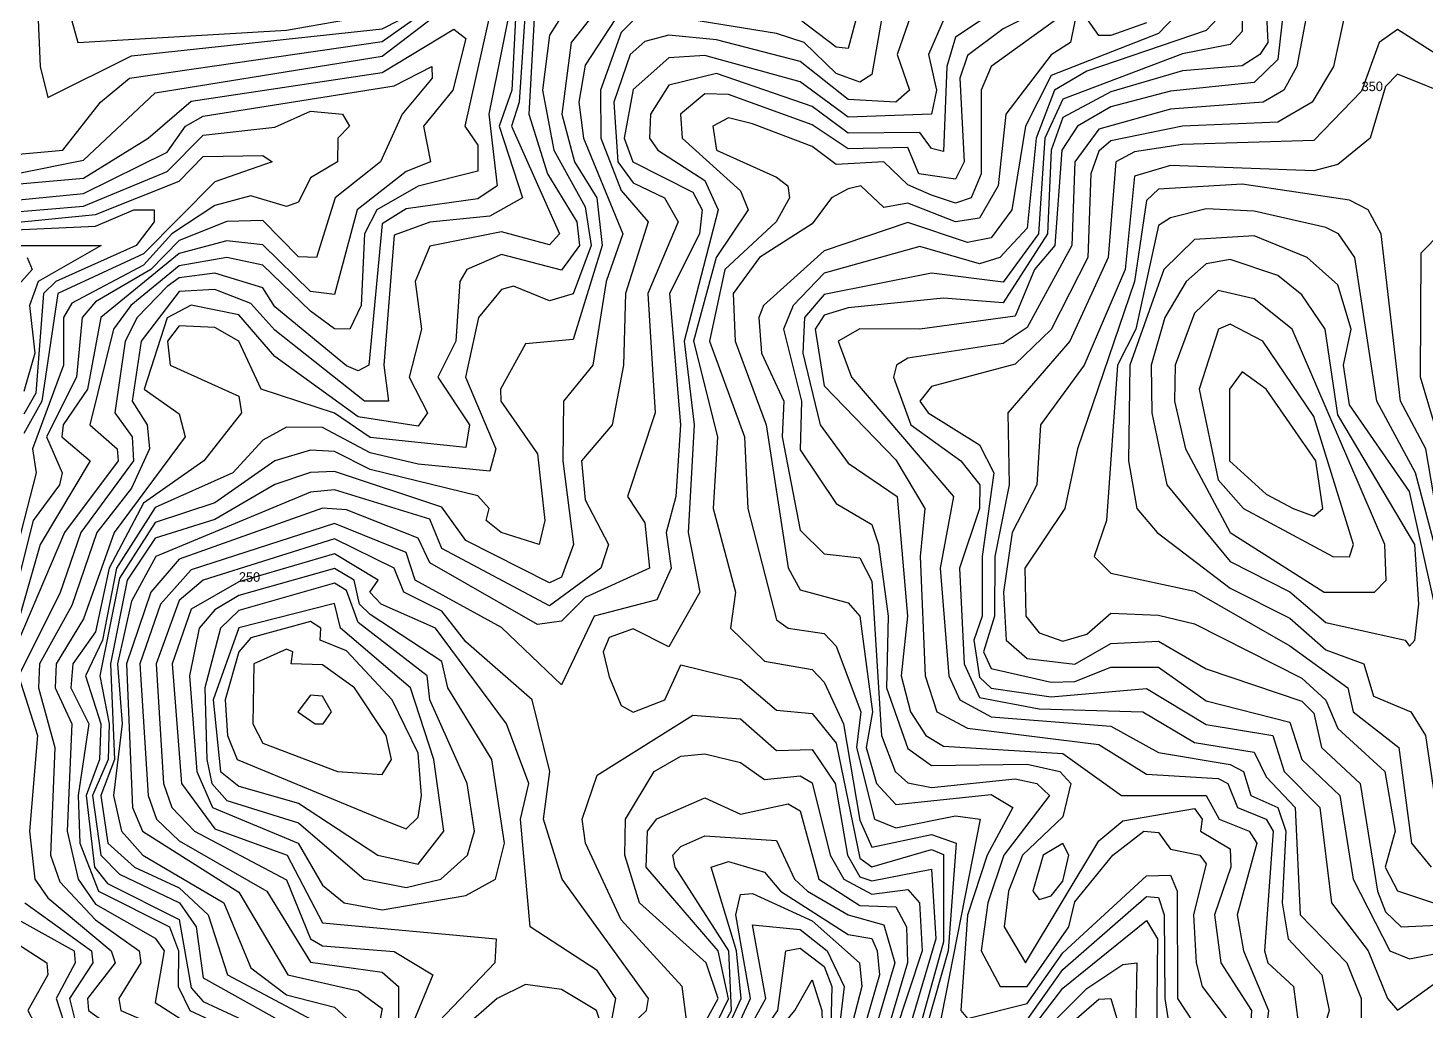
# Model space of a CAD drawing. Header units: metres. Extents: x 310028 to 360472, y 4137098 to 4159193.
# Drawn here: x 314773 to 316528, y 4147297 to 4148531 of the extents above; entities that cross this region are included whole.
import ezdxf

# ---------------------------------------------------------------- set-up
doc = ezdxf.new("R2010")
doc.units = ezdxf.units.M
for name, color, linetype in [('CONTOUR', 254, 'Continuous'), ('CONTOUR_INDEX', 33, 'Continuous'), ('CONTOUR_LABELS', 7, 'Continuous')]:
    doc.layers.add(name, color=color, linetype=linetype)

msp = doc.modelspace()

# ---------------------------------------------------------------- linework, layer by layer
at = {"layer": 'CONTOUR'}
for points, elevation in [([(314835.3, 4148512.5), (315097.5, 4148527.8), (315247.5, 4148554.1), (315266.9, 4148572.5), (315292.5, 4148634.5), (315337.5, 4148658.6), (315405.9, 4148722.5), (315422.7, 4148752.5), (315412.5, 4148769.5), (315385.8, 4148782.5), (315277.5, 4148792.5), (315172.5, 4148783.3), (314992.5, 4148731.2), (314977.5, 4148734.2), (314962.5, 4148760.2), (314857.5, 4148782.4), (314797.5, 4148777), (314778.4, 4148752.5), (314776.9, 4148722.5), (314835.3, 4148512.5)], 160), ([(315478.5, 4148602.5), (315427.5, 4148521.8), (315418.7, 4148452.5), (315433, 4148377.5), (315472.5, 4148306.1), (315479.8, 4148257.5), (315457.5, 4148196.9), (315427.5, 4148188.2), (315382.5, 4148206.7), (315367.5, 4148202.3), (315338.4, 4148167.5), (315322.2, 4148092.5), (315360.3, 4148002.5), (315352.5, 4147974.6), (315262.5, 4147983.1), (315202.5, 4147997.5), (315142.5, 4148029.4), (315097.5, 4148029.8), (315067.5, 4148013.2), (315029.7, 4147972.5), (314932.5, 4147928.8), (314883.6, 4147852.5), (314866.2, 4147762.5), (314844.9, 4147717.5), (314864, 4147657.5), (314862.5, 4147612.5), (314845.7, 4147567.5), (314856.2, 4147477.5), (314872.5, 4147456.9), (314962.5, 4147411.9), (314977.5, 4147326.2), (314992.5, 4147308.9), (315082.5, 4147267.2)], 180), ([(313996.8, 4148542.5), (314032.5, 4148434.9), (314152.5, 4148296.4), (314347.5, 4148278.2), (314377.5, 4148241.1), (314542.5, 4148221.3), (314587.5, 4148238.5), (314632.5, 4148300.7), (314677.5, 4148331.7), (314842.5, 4148364.7), (314932.5, 4148449.4), (315217.5, 4148495.1), (315337.5, 4148587.4)], 130), ([(315361.3, 4148587.5), (315321.1, 4148407.5), (315337.5, 4148383.6), (315337.5, 4148350.8), (315262.5, 4148332), (315210.7, 4148302.5), (315195.3, 4148272.5), (315190.9, 4148182.5), (315177, 4148152.5), (315157.5, 4148153.2), (315127.5, 4148175.2), (315067.5, 4148233.1), (315022.5, 4148242.7), (314962.5, 4148232.1), (314901.6, 4148182.5), (314880, 4148152.5), (314850.3, 4148032.5), (314884.8, 4148002.5), (314885.9, 4147987.5), (314818.3, 4147897.5), (314741.8, 4147717.5)], 130), ([(315384.4, 4148587.5), (315351.6, 4148422.5), (315361.9, 4148332.5), (315337.5, 4148316.2), (315247.5, 4148303.5), (315217.5, 4148284.7), (315200.8, 4148107.5), (315187.5, 4148100.4), (315172.5, 4148106.6), (315082.5, 4148180.6), (315067.5, 4148204.5), (315007.5, 4148222.8), (314962.5, 4148217), (314947.5, 4148206.3), (314909.8, 4148167.5), (314894.7, 4148137.5), (314881.6, 4148047.5), (314903.4, 4148017.5), (314905.2, 4147987.5), (314839.1, 4147897.5), (314812.5, 4147820.9), (314760.8, 4147717.5), (314784.5, 4147642.5), (314774.6, 4147522.5), (314781.4, 4147462.5), (314797.5, 4147439), (314876.9, 4147372.5), (314882.2, 4147357.5), (314847.4, 4147312.5), (314848.6, 4147297.5), (314887.5, 4147269.7)], 140), ([(315514.3, 4148587.5), (315454.7, 4148512.5), (315443.1, 4148422.5), (315458.9, 4148362.5), (315486.9, 4148317.5), (315493.7, 4148257.5), (315457.5, 4148139.8), (315397.5, 4148134.2), (315366.1, 4148077.5), (315366.5, 4148062.5), (315412.5, 4147996.1), (315421.8, 4147912.5), (315414.7, 4147882.5), (315366.8, 4147897.5), (315348, 4147912.5), (315352, 4147927.5), (315337.5, 4147943.6), (315202.5, 4147976.4), (315157.5, 4147999), (315127.5, 4148000.8), (315082.5, 4147987.5), (315007.5, 4147934.9), (314932.5, 4147910), (314887.5, 4147840.3), (314862.7, 4147717.5), (314874.4, 4147657.5), (314873.4, 4147612.5), (314853.8, 4147567.5), (314864, 4147492.5), (314887.5, 4147468.6), (314962.8, 4147432.5), (314983.7, 4147402.5), (314992.5, 4147338.6), (315082.5, 4147288.2)], 190), ([(315850.2, 4148572.5), (315832.5, 4148472.5), (315817.5, 4148462.7), (315787.5, 4148473.5), (315747.3, 4148512.5), (315712.5, 4148523.9), (315562.5, 4148548)], 210), ([(316326.9, 4148572.5), (316329.8, 4148512.5), (316319.7, 4148497.5), (316297.5, 4148483.3), (316222.5, 4148476.7), (316132.5, 4148450.6), (316072.5, 4148418.4), (316057.5, 4148377.5), (316052.9, 4148272.5), (315997.5, 4148185.8), (315922.5, 4148191.4), (315802.5, 4148179.3), (315772.5, 4148170.3), (315761.2, 4148152.5), (315772.5, 4148081.5), (315862.5, 4147988.6), (315898.9, 4147927.5), (315893, 4147867.5), (315899.4, 4147717.5), (315914, 4147672.5), (315952.5, 4147652), (316117.5, 4147631.5), (316177.5, 4147594.1), (316267.5, 4147588.8), (316279.6, 4147582.5), (316291.6, 4147552.5), (316327.5, 4147537.8), (316336.3, 4147522.5), (316325.5, 4147372.5), (316329.8, 4147357.5), (316361.8, 4147327.5), (316367.8, 4147282.5)], 310), ([(316351.4, 4148572.5), (316342.5, 4148491.1), (316312.5, 4148462.3), (316207.5, 4148451.4), (316132.5, 4148431.6), (316090.9, 4148407.5), (316071, 4148377.5), (316062.3, 4148257.5), (316036.7, 4148227.5), (316012.5, 4148168.9), (315892.5, 4148152.7), (315817.5, 4148153), (315790.3, 4148137.5), (315807, 4148092.5), (315934.8, 4147942.5), (315918.1, 4147852.5), (315929.1, 4147717.5), (315943, 4147687.5), (315982.5, 4147666.3), (316132.5, 4147654.5), (316192.5, 4147621.3), (316282.5, 4147606.2), (316299.2, 4147597.5), (316308.4, 4147567.5), (316342.5, 4147552.3), (316352.2, 4147522.5), (316347.9, 4147432.5), (316355.3, 4147387.5), (316397.6, 4147342.5), (316407, 4147297.5), (316375.9, 4147192.5)], 320), ([(314062.5, 4148552.6), (314016.9, 4148512.5), (314032.5, 4148466.3), (314107.5, 4148385.2), (314152.5, 4148317.4), (314356.5, 4148287.5), (314377.5, 4148255.8), (314392.5, 4148249.8), (314467.5, 4148248.8), (314542.5, 4148234.7), (314572.5, 4148244.6), (314617.5, 4148308.6), (314662.5, 4148341.4), (314737.5, 4148370.3), (314816.2, 4148377.5), (314863.5, 4148437.5), (314900.3, 4148467.5), (315217.5, 4148513.5), (315277.5, 4148555.9)], 140), ([(315397.5, 4148557.3), (315389.5, 4148437.5), (315379.7, 4148407.5), (315440, 4148272.5), (315427.5, 4148258.5), (315367.5, 4148275), (315277.5, 4148256.7), (315259, 4148212.5), (315266.7, 4148152.5), (315251.5, 4148092.5), (315274.2, 4148047.5), (315262.5, 4148031), (315187.5, 4148042.7), (315082.5, 4148118.5), (315037.5, 4148170.6), (314977.5, 4148182.7), (314947.5, 4148166.8), (314918.4, 4148077.5), (314962.5, 4148046.5), (314970.1, 4148017.5), (314880.7, 4147897.5), (314842.5, 4147789.1), (314807.9, 4147732.5), (314806.6, 4147702.5), (314827.8, 4147657.5), (314822, 4147522.5), (314835.6, 4147462.5), (314857.5, 4147431.2), (314932.5, 4147388.4), (314943.6, 4147372.5), (314932.5, 4147307.6), (315042, 4147237.5)], 160), ([(315885.1, 4148557.5), (315864.4, 4148497.5), (315879.7, 4148452.5), (315862.6, 4148437.5), (315802.5, 4148440.9), (315742.5, 4148488.7), (315637.5, 4148515.6), (315577.5, 4148521.8), (315547.5, 4148513.8), (315528.8, 4148497.5), (315508.4, 4148437.5), (315513.4, 4148362.5), (315532.5, 4148336.2), (315571.9, 4148317.5), (315589.2, 4148287.5), (315551, 4148197.5), (315560.2, 4148047.5), (315525.5, 4147942.5), (315547.5, 4147909.5), (315553.3, 4147852.5), (315472.5, 4147816), (315442.5, 4147786.1), (315412.5, 4147782.2), (315277.5, 4147859.2), (315262.5, 4147890.4), (315172.5, 4147926.1), (315142.5, 4147928.1), (314962.5, 4147864), (314926.8, 4147822.5), (314896.2, 4147732.5), (314903.8, 4147552.5), (314916.4, 4147522.5), (315037.5, 4147446), (315099, 4147342.5), (315187.5, 4147322.1), (315217.5, 4147299.9), (315211.2, 4147267.5)], 220), ([(315995.9, 4148557.5), (315937.5, 4148519.1), (315926.5, 4148482.5), (315922.5, 4148375.7), (315907.5, 4148379.5), (315892.5, 4148399.7), (315802.5, 4148398.8), (315757.5, 4148432.3), (315637.5, 4148473.7), (315577.5, 4148458.8), (315554.4, 4148422.5), (315553.2, 4148392.5), (315563.6, 4148377.5), (315622.5, 4148339.3), (315639.4, 4148302.5), (315596.7, 4148137.5), (315609.4, 4148032.5), (315601.9, 4147897.5), (315616.2, 4147822.5), (315577.5, 4147753.9), (315532.5, 4147776.6), (315502.5, 4147765.8), (315495.2, 4147747.5), (315502.5, 4147716.5), (315517.5, 4147680.2), (315532.5, 4147672), (315572.5, 4147687.5), (315592.5, 4147731.2), (315667.5, 4147712.9), (315712.5, 4147674.5), (315757.5, 4147670.2), (315787.5, 4147632.9), (315817.5, 4147488.9), (315832.5, 4147477.9), (315907.5, 4147499.6), (315922.5, 4147493.3), (315922.5, 4147383.7), (315890.3, 4147267.5)], 240), ([(316087.5, 4148557.9), (315982.3, 4148482.5), (315969.8, 4148452.5), (315969.8, 4148347.5), (315957.2, 4148317.5), (315937.5, 4148310.9), (315907.5, 4148320.9), (315877.5, 4148334), (315847.5, 4148362.8), (315787.5, 4148359.4), (315757.5, 4148382), (315682.5, 4148410.5), (315652.5, 4148418), (315632.8, 4148407.5), (315637.5, 4148377.3), (315712.5, 4148343.5), (315727, 4148332.5), (315729.2, 4148317.5), (315712.2, 4148287.5), (315647.7, 4148227.5), (315628.5, 4148137.5), (315672.6, 4148017.5), (315676.7, 4147927.5), (315712.5, 4147787.9), (315727.5, 4147777.3), (315772.5, 4147770.5), (315787.5, 4147754.7), (315818.5, 4147672.5), (315813.1, 4147627.5), (315835.7, 4147537.5), (315862.5, 4147526.8), (315937.5, 4147541.7), (315968.5, 4147537.5), (315915.5, 4147267.5)], 260), ([(316225.3, 4148557.5), (316192.5, 4148523.6), (316057.5, 4148471), (316025.3, 4148407.5), (316008.3, 4148302.5), (315982.5, 4148267.5), (315952.5, 4148261.3), (315877.5, 4148286.6), (315772.5, 4148250.8), (315696.3, 4148182.5), (315690.5, 4148167.5), (315693.9, 4148122.5), (315722, 4148062.5), (315719.9, 4148017.5), (315742.5, 4147900.2), (315772.5, 4147870.9), (315817.5, 4147865.6), (315832.5, 4147836.5), (315844.4, 4147642.5), (315861.6, 4147597.5), (315877.5, 4147583.4), (315907.5, 4147577.3), (316012.5, 4147588.5), (316039.6, 4147582.5), (316055.5, 4147567.5), (315998.2, 4147492.5), (315978.3, 4147432.5), (315969.9, 4147372.5), (315993.6, 4147327.5), (316027.5, 4147327.6), (316079.9, 4147402.5), (316087.5, 4147433.8), (316135.3, 4147492.5), (316174.1, 4147522.5), (316192.5, 4147521.1), (316207.5, 4147500), (316244.3, 4147492.5), (316252.5, 4147481.6), (316236.6, 4147417.5), (316239.8, 4147357.5), (316247.5, 4147327.5), (316281.7, 4147282.5)], 280), ([(316380.3, 4148557.5), (316366.1, 4148482.5), (316349.7, 4148452.5), (316324.1, 4148437.5), (316207.5, 4148428.9), (316117.5, 4148403.6), (316087.3, 4148362.5), (316083.6, 4148257.5), (316027.5, 4148154.7), (315997.5, 4148134.8), (315877.5, 4148116.3), (315863.2, 4148107.5), (315859.6, 4148092.5), (315881.3, 4148032.5), (315944.2, 4147987.5), (315967.9, 4147957.5), (315967.7, 4147927.5), (315942.6, 4147852.5), (315948.5, 4147732.5), (315967.5, 4147690.3), (316042.5, 4147676.1), (316172.6, 4147672.5), (316237.5, 4147633.8), (316312.5, 4147621.6), (316327.5, 4147590.8), (316363.9, 4147552.5), (316370.5, 4147417.5), (316429.1, 4147357.5), (316447, 4147312.5), (316447, 4147282.5)], 330), ([(316428.6, 4148557.5), (316412.3, 4148482.5), (316385.4, 4148437.5), (316342.5, 4148412.4), (316222.5, 4148407.6), (316132.5, 4148389), (316117.5, 4148376), (316107.4, 4148347.5), (316103.8, 4148242.5), (316057.5, 4148152.2), (316012.5, 4148108.9), (315907.5, 4148080.6), (315892.7, 4148062.5), (315903, 4148047.5), (315967.5, 4148007.7), (315985.8, 4147972.5), (315970.8, 4147867.5), (315970.8, 4147792.5), (315960.4, 4147762.5), (315967.5, 4147715.8), (315982.5, 4147702.1), (316057.5, 4147691.3), (316177.5, 4147701.7), (316252.5, 4147656.6), (316336, 4147642.5), (316350.1, 4147597.5), (316395, 4147552.5), (316409.9, 4147432.5), (316455.9, 4147372.5), (316480.1, 4147312.5)], 340), ([(314752.5, 4148334.2), (314842.5, 4148342), (314923.4, 4148392.5), (314977.5, 4148439), (315217.5, 4148474.7), (315307.5, 4148529.3), (315322.5, 4148517.3), (315306, 4148452.5), (315269.4, 4148407.5), (315278.2, 4148362.5), (315247.5, 4148350.6), (315186, 4148302.5), (315157.5, 4148196.3), (315127.5, 4148200.1), (315067.5, 4148258.5), (315022.5, 4148263.5), (314962.5, 4148247.8), (314864, 4148167.5), (314847.2, 4148077.5), (314816.8, 4148032.5), (314815, 4148017.5), (314850.7, 4147987.5), (314788, 4147882.5), (314753.5, 4147762.5)], 120), ([(315408.2, 4148542.5), (315401.8, 4148422.5), (315425, 4148347.5), (315461.9, 4148287.5), (315465.3, 4148257.5), (315442.5, 4148226.7), (315367.5, 4148246.5), (315323.7, 4148227.5), (315314.8, 4148212.5), (315310.1, 4148137.5), (315287.2, 4148092.5), (315327, 4148032.5), (315322.5, 4148004.2), (315202.5, 4148016.8), (315157.5, 4148047.4), (315065.6, 4148077.5), (315037.5, 4148137.4), (315007.5, 4148154.6), (314962.5, 4148156.9), (314947.7, 4148137.5), (314951.2, 4148107.5), (315037.5, 4148068.6), (315040.7, 4148047.5), (314993.3, 4147987.5), (314917.5, 4147934.3), (314874.4, 4147852.5), (314857.5, 4147773), (314828.9, 4147732.5), (314826.6, 4147702.5), (314849.1, 4147657.5), (314835.6, 4147567.5), (314837.6, 4147507.5), (314861.1, 4147447.5), (314950.3, 4147402.5), (314961.7, 4147372.5), (314961.1, 4147327.5), (314975.8, 4147297.5), (315067.5, 4147254.9)], 170), ([(315532.5, 4148539.9), (315517.5, 4148525), (315491.8, 4148452.5), (315492.1, 4148392.5), (315517.5, 4148326.5), (315551.7, 4148287.5), (315523.1, 4148197.5), (315520.7, 4148107.5), (315506.2, 4148032.5), (315467.6, 4147987.5), (315472.5, 4147938.6), (315501.9, 4147882.5), (315492.2, 4147852.5), (315427.5, 4147805.3), (315292.5, 4147877.5), (315277.5, 4147914.1), (315157.5, 4147951.1), (315127.5, 4147948.2), (314933, 4147867.5), (314902.5, 4147811.3), (314884.9, 4147732.5), (314891, 4147657.5), (314880.1, 4147567.5), (314890.2, 4147522.5), (314917, 4147492.5), (315018.6, 4147432.5), (315052.5, 4147351.1), (315097.5, 4147317.2), (315157.5, 4147301.7), (315178.7, 4147282.5)], 210), ([(315923.4, 4148542.5), (315903.4, 4148497.5), (315913.6, 4148452.5), (315907.5, 4148422.4), (315802.5, 4148418.8), (315742.5, 4148462.9), (315622.5, 4148496), (315577.5, 4148493.3), (315532.5, 4148453.3), (315521.5, 4148392.5), (315532.4, 4148362.5), (315607.5, 4148324.5), (315619.5, 4148302.5), (315615.9, 4148272.5), (315578.4, 4148197.5), (315592.1, 4148032.5), (315586.2, 4147942.5), (315574.1, 4147897.5), (315580.6, 4147852.5), (315562.5, 4147812.9), (315483.7, 4147792.5), (315442.5, 4147706.3), (315367.5, 4147778.1), (315259, 4147837.5), (315247.5, 4147872.5), (315157.5, 4147908.9), (314977.5, 4147850.7), (314939.1, 4147807.5), (314912.9, 4147732.5), (314923.5, 4147567.5), (314933.9, 4147537.5), (314962.5, 4147510.5), (315072.8, 4147447.5), (315127.5, 4147358.3), (315217.5, 4147345.8), (315238.1, 4147327.5), (315237.8, 4147282.5)], 230), ([(316087.5, 4148539.3), (316082.1, 4148512.5), (316057.5, 4148496.9), (316000.6, 4148422.5), (315991, 4148332.5), (315967.5, 4148292.1), (315937.5, 4148287.5), (315877.5, 4148311), (315847.5, 4148305.2), (315818.6, 4148332.5), (315802.5, 4148328.6), (315781.7, 4148317.5), (315757.5, 4148284.7), (315691.5, 4148242.5), (315658.2, 4148197.5), (315660.8, 4148137.5), (315699.6, 4148032.5), (315727.5, 4147853.1), (315742.5, 4147825.5), (315802.5, 4147809.2), (315817.5, 4147792.3), (315833.4, 4147672.5), (315825.4, 4147627.5), (315838.1, 4147582.5), (315862.5, 4147555.9), (315982.5, 4147568.8), (316009.3, 4147552.5), (315977.3, 4147492.5), (315952.5, 4147417), (315944.2, 4147297.5), (315952.5, 4147287.6), (316027.5, 4147306.4), (316072.5, 4147370.1), (316177.5, 4147466.7), (316207.5, 4147467.2), (316216, 4147447.5), (316216.5, 4147312.5), (316246, 4147267.5)], 270), ([(316266.6, 4148542.5), (316252.2, 4148527.5), (316102.5, 4148476.5), (316062, 4148452.5), (316038.7, 4148392.5), (316027.5, 4148279.5), (315993.3, 4148242.5), (315967.5, 4148234.7), (315892.5, 4148256.3), (315772.5, 4148222.9), (315733.6, 4148182.5), (315721.4, 4148152.5), (315744.1, 4148062.5), (315742.5, 4148001.3), (315787.5, 4147934), (315832.5, 4147907.6), (315840.9, 4147882.5), (315853.1, 4147792.5), (315850.8, 4147702.5), (315877.5, 4147626.3), (315907.5, 4147604.9), (316027.5, 4147606.9), (316068.5, 4147597.5), (316082.4, 4147582.5), (316072.5, 4147540.6), (316021.6, 4147492.5), (316004.2, 4147447.5), (315998.8, 4147402.5), (316025.4, 4147357.5), (316117.5, 4147510.4), (316147.5, 4147535.4), (316237.5, 4147550.9), (316247.5, 4147537.5), (316245.3, 4147522.5), (316282.5, 4147500.5), (316283.3, 4147477.5), (316262.9, 4147417.5), (316270.6, 4147357.5), (316309.2, 4147297.5), (316305.1, 4147222.5)], 290), ([(316177.5, 4148537.1), (316132.5, 4148521.1), (316117.5, 4148521.4), (316102.5, 4148542.5)], 270), ([(316480.1, 4147312.5), (316492.5, 4147297.8), (316537.5, 4147330.2), (316612.5, 4147360.9), (316717.5, 4147439.8), (316733.1, 4147477.5), (316731.5, 4147522.5), (316749.7, 4147597.5), (316708.6, 4147687.5), (316672.5, 4147717.9), (316626.1, 4147822.5), (316577.3, 4147972.5), (316563.1, 4148077.5), (316583.8, 4148167.5), (316578.2, 4148197.5), (316607.5, 4148257.5), (316640.2, 4148287.5), (316702.5, 4148313.5), (316729.8, 4148347.5), (316731.3, 4148362.5), (316672.5, 4148436), (316597.5, 4148504.5), (316567.5, 4148514.7), (316538.5, 4148542.5)], 340), ([(314692.5, 4148308.4), (314842.5, 4148323.1), (314947.5, 4148374.8), (314970.4, 4148407.5), (314992.5, 4148419.8), (315232.5, 4148457.9), (315279.7, 4148482.5), (315280.3, 4148467.5), (315242.5, 4148422.5), (315215.3, 4148362.5), (315158.6, 4148317.5), (315135.1, 4148242.5), (315112.5, 4148243.6), (315067.5, 4148289), (315022.5, 4148288), (314962.5, 4148264), (314927, 4148227.5), (314857.5, 4148186.9), (314840.8, 4148167.5), (314833.4, 4148092.5), (314795.7, 4148017.5), (314815.7, 4147972.5), (314812.1, 4147957.5), (314779.1, 4147912.5), (314752.5, 4147805.9)], 110), ([(316567.5, 4148442.7), (316492.5, 4148472.7), (316477.5, 4148457.4), (316458.3, 4148392.5), (316417.5, 4148359.5), (316387.5, 4148351.5), (316207.5, 4148357.9), (316162.5, 4148344.9), (316150.4, 4148227.5), (316099.1, 4148107.5), (316044.3, 4148032.5), (316039.8, 4147957.5), (316008.6, 4147897.5), (315997.9, 4147822.5), (316001, 4147762.5), (316027.5, 4147739.2), (316087.5, 4147732.4), (316132.5, 4147758), (316192.5, 4147760.9), (316252.5, 4147726.5), (316372.5, 4147685.7), (316387.5, 4147670.7), (316397, 4147627.5), (316445.6, 4147582.5), (316467.5, 4147447.5), (316477.5, 4147421.5), (316497.4, 4147402.5)], 360), ([(314692.5, 4148280.3), (314857.5, 4148296.5), (314962.5, 4148338.6), (314992.5, 4148369.5), (315067.5, 4148370.7), (315079.3, 4148362.5), (315007.5, 4148337.6), (314917.5, 4148247.4), (314810.1, 4148197.5), (314790.1, 4148062.5), (314767.5, 4148021.9)], 90), ([(316551.3, 4147867.5), (316528.3, 4148002.5), (316496.5, 4148062.5), (316471.9, 4148272.5), (316455.6, 4148302.5), (316432.5, 4148314.5), (316297.5, 4148334.5), (316192.5, 4148328.3), (316177.5, 4148314.3), (316162.5, 4148212.6), (316090.7, 4148002.5), (316075, 4147927.5), (316024.7, 4147852.5), (316025.9, 4147792.5), (316042.5, 4147771.7), (316072.5, 4147761.2), (316102.5, 4147769.8), (316132.5, 4147796.2), (316192.5, 4147793.6), (316237.5, 4147783), (316372.5, 4147714.5), (316402.5, 4147686.9), (316417.5, 4147651.6), (316476.5, 4147597.5), (316489.7, 4147522.5), (316477.2, 4147477.5), (316492.5, 4147447.6), (316537.9, 4147432.5)], 370), ([(316548.5, 4148002.5), (316521.5, 4148092.5), (316522.5, 4148248.4), (316597.5, 4148325.1)], 360), ([(314737.5, 4148276.6), (314857.5, 4148282.1), (314905.5, 4148302.5), (314931, 4148302.5), (314931, 4148287.5), (314908.5, 4148257.5), (314807.8, 4148212.5), (314792, 4148197.5), (314782.5, 4148072.5), (314767.5, 4148045.8)], 80), ([(316567.5, 4147774.7), (316515.3, 4147972.5), (316466.8, 4148062.5), (316439, 4148242.5), (316418.5, 4148272.5), (316402.5, 4148280.4), (316312.5, 4148300.7), (316252.5, 4148303.7), (316207.5, 4148292.4), (316192.5, 4148282.7), (316163.9, 4148152.5), (316141.1, 4148107.5), (316127.1, 4147912.5), (316111.5, 4147867.5), (316132.5, 4147846.6), (316237.5, 4147823.7), (316357.5, 4147755.4), (316430.4, 4147702.5), (316436.8, 4147672.5), (316494.4, 4147627.5), (316510.4, 4147507.5), (316535, 4147477.5)], 380), ([(316552.6, 4147747.5), (316507.5, 4147949), (316432.5, 4148057.5), (316424.7, 4148107.5), (316434.6, 4148152.5), (316417.5, 4148208.4), (316379, 4148242.5), (316312.5, 4148269.8), (316237.5, 4148265.4), (316199.2, 4148227.5), (316156.4, 4148107.5), (316154.7, 4147987.5), (316165.3, 4147927.5), (316190.6, 4147897.5), (316282.5, 4147827.4), (316357.5, 4147790), (316402.5, 4147750), (316450.2, 4147732.5), (316462.5, 4147692.1), (316509.5, 4147672.5), (316527.6, 4147642.5), (316543.3, 4147537.5)], 390), ([(314720, 4148257.5), (314864.5, 4148257.5), (314785.5, 4148212.5), (314774.6, 4148182.5), (314781.1, 4148122.5), (314767.5, 4148074.4)], 70), ([(314771.7, 4148242.5), (314778, 4148227.5), (314751, 4148197.5)], 60), ([(316400.5, 4147822.5), (316463.6, 4147822.5), (316478.5, 4147837.5), (316476.6, 4147882.5), (316360.2, 4148152.5), (316312.5, 4148190.6), (316267.5, 4148201.2), (316237.5, 4148172.8), (316213.5, 4148107.5), (316212.5, 4148062.5), (316226.5, 4148002.5), (316282.3, 4147897.5), (316400.5, 4147822.5)], 410), ([(316411.3, 4147867.5), (316432.5, 4147867.1), (316437.3, 4147882.5), (316387.5, 4148043.2), (316323.6, 4148137.5), (316282.5, 4148159), (316267.7, 4148152.5), (316243.4, 4148077.5), (316267.5, 4147963.4), (316299.3, 4147927.5), (316411.3, 4147867.5)], 420), ([(316361.6, 4147927.5), (316387.5, 4147918.1), (316398.8, 4147927.5), (316390.2, 4147987.5), (316327.5, 4148077.5), (316297.5, 4148099.1), (316281.5, 4148077.5), (316281.8, 4147987.5), (316327.5, 4147945.5), (316361.6, 4147927.5)], 430), ([(315502.5, 4147252.9), (315549.4, 4147297.5), (315551.9, 4147312.5), (315443.6, 4147462.5), (315420.2, 4147537.5), (315428, 4147597.5), (315405.9, 4147687.5), (315322.5, 4147760.3), (315292.5, 4147798.7), (315244.7, 4147822.5), (315232.5, 4147852.7), (315157.5, 4147889.4), (314992.5, 4147837.6), (314962.5, 4147812.1), (314933.6, 4147732.5), (314942.7, 4147582.5), (314953.1, 4147552.5), (314981.9, 4147522.5), (315097.5, 4147461.7), (315127.5, 4147387.5), (315142.5, 4147378.6), (315232.5, 4147371.7), (315281, 4147342.5), (315231.7, 4147222.5)], 240), ([(315169.9, 4147432.5), (315217.5, 4147423.7), (315322.5, 4147441.7), (315359.7, 4147462.5), (315370.9, 4147507.5), (315355, 4147612.5), (315300.1, 4147702.5), (315292.5, 4147735.6), (315202.5, 4147794.6), (315188.9, 4147807.5), (315182.3, 4147837.5), (315157.5, 4147852.2), (315037.5, 4147818.5), (315007.5, 4147800.6), (314987.5, 4147777.5), (314975.3, 4147717.5), (314984.8, 4147597.5), (315004.3, 4147552.5), (315112, 4147507.5), (315142.5, 4147454.9), (315169.9, 4147432.5)], 260), ([(315194.8, 4147462.5), (315247.5, 4147452.1), (315291.2, 4147462.5), (315324.5, 4147492.5), (315333.6, 4147522.5), (315324.1, 4147582.5), (315277.5, 4147687.5), (315274.1, 4147717.5), (315187.5, 4147784.5), (315172.5, 4147824.7), (315157.5, 4147833.8), (315037.5, 4147799.6), (315014.3, 4147777.5), (314994.8, 4147702.5), (314997.1, 4147612.5), (315003.7, 4147582.5), (315022.5, 4147561), (315112.5, 4147533), (315194.8, 4147462.5)], 270), ([(315212, 4147492.5), (315262.5, 4147481.3), (315294.8, 4147522.5), (315282.3, 4147612.5), (315253, 4147702.5), (315165.2, 4147777.5), (315157.5, 4147808.4), (315037.5, 4147778), (315005.2, 4147687.5), (315014.6, 4147597.5), (315037.5, 4147579.3), (315112.5, 4147557.9), (315212, 4147492.5)], 280), ([(315216.6, 4147537.5), (315247.5, 4147525.4), (315262.5, 4147540.4), (315266.7, 4147567.5), (315262.5, 4147620.4), (315229.9, 4147687.5), (315172.5, 4147748.9), (315139.5, 4147762.5), (315140.4, 4147777.5), (315127.5, 4147785.7), (315052.5, 4147765.4), (315037.6, 4147747.5), (315020.3, 4147687.5), (315023, 4147642.5), (315035.4, 4147612.5), (315216.6, 4147537.5)], 290), ([(315133.1, 4147657.5), (315143.5, 4147657.5), (315153.7, 4147672.5), (315142.5, 4147692), (315127.5, 4147693.4), (315111.7, 4147672.5), (315133.1, 4147657.5)], 310), ([(315599.9, 4147282.5), (315594.3, 4147327.5), (315517.5, 4147411.3), (315472.7, 4147507.5), (315468.7, 4147537.5), (315487.5, 4147593), (315607.5, 4147668.2), (315667.5, 4147663.4), (315712.5, 4147623.9), (315757.5, 4147625.2), (315786.3, 4147582.5), (315801.7, 4147492.5), (315817.5, 4147465.2), (315832.5, 4147460.4), (315907.5, 4147475), (315912.8, 4147387.5), (315877.4, 4147267.5)], 230), ([(315607.5, 4147254.4), (315639.3, 4147312.5), (315624.2, 4147357.5), (315540.8, 4147432.5), (315522.1, 4147492.5), (315523, 4147537.5), (315558.9, 4147597.5), (315592.5, 4147616.9), (315622.5, 4147619.7), (315667.5, 4147608.7), (315697.5, 4147587.5), (315742.5, 4147592.2), (315757.5, 4147583.1), (315779.9, 4147492.5), (315797.4, 4147462.5), (315832.5, 4147443.7), (315877.5, 4147449.5), (315892.2, 4147432.5), (315895.8, 4147372.5), (315860.9, 4147267.5)], 220), ([(315622.5, 4147251), (315652.5, 4147312.3), (315639.4, 4147372.5), (315549.1, 4147477.5), (315550.6, 4147522.5), (315562.5, 4147538.1), (315622.5, 4147564.3), (315667.5, 4147544.1), (315727.5, 4147557), (315742.5, 4147548.3), (315765.8, 4147462.5), (315817.5, 4147429.5), (315862.5, 4147427.7), (315876, 4147402.5), (315877.4, 4147357.5), (315841.8, 4147237.5)], 210), ([(315633.9, 4147237.5), (315668.5, 4147312.5), (315662.3, 4147372.5), (315630.6, 4147477.5), (315652.5, 4147484.7), (315697.5, 4147471.1), (315717.6, 4147447.5), (315802.5, 4147392.9), (315832.5, 4147387.8), (315839.3, 4147372.5), (315842, 4147342.5), (315803.3, 4147207.5)], 190), ([(315645.2, 4147237.5), (315680, 4147312.5), (315661.7, 4147417.5), (315667.5, 4147443.2), (315682.5, 4147444.2), (315757.5, 4147410.2), (315817, 4147357.5), (315819.8, 4147327.5), (315796.4, 4147237.5)], 180), ([(316027.5, 4147285.8), (316072.5, 4147348.8), (316177.5, 4147440.5), (316192.5, 4147439.3), (316199.6, 4147417.5), (316200.3, 4147312.5), (316212.1, 4147237.5)], 260), ([(314768.5, 4147432.5), (314852.6, 4147372.5), (314854.2, 4147357.5), (314824.7, 4147312.5), (314832.1, 4147282.5)], 130), ([(314749.4, 4147417.5), (314830.6, 4147372.5), (314831.7, 4147357.5), (314807.9, 4147312.5), (314822.6, 4147267.5)], 120), ([(315657.7, 4147237.5), (315699.5, 4147312.5), (315682.5, 4147405.2), (315742.5, 4147399.1), (315776.3, 4147372.5), (315797.5, 4147327.5), (315776.4, 4147147.5)], 170), ([(316497.4, 4147402.5), (316597.5, 4147407.3)], 360), ([(314722.5, 4147404.7), (314796.2, 4147357.5), (314797.5, 4147342.3), (314772.5, 4147297.5), (314780.3, 4147282.5)], 110), ([(315671.6, 4147237.5), (315714.4, 4147297.5), (315724.3, 4147372.5), (315742.5, 4147375.6), (315772.5, 4147352.8), (315782.1, 4147327.5), (315779, 4147192.5)], 160), ([(316027.5, 4147249.8), (316102.5, 4147325.3), (316147.5, 4147355.4), (316165.4, 4147357.5), (316162.5, 4147199.2)], 240), ([(315254.5, 4147057.5), (315292.5, 4147051.6), (315367.5, 4147202), (315477.9, 4147267.5), (315491.6, 4147282.5), (315486.6, 4147297.5), (315442.5, 4147323.8), (315397.5, 4147330.1), (315361.9, 4147312.5), (315275.7, 4147237.5), (315223.5, 4147177.5), (315205.3, 4147117.5), (315217.5, 4147079.3), (315254.5, 4147057.5)], 260), ([(316027.5, 4147233.8), (316117.5, 4147311.9), (316132.5, 4147312.8), (316150.7, 4147252.5)], 230)]:
    msp.add_lwpolyline(points, dxfattribs=dict(at, elevation=elevation))
at = {"layer": 'CONTOUR_INDEX'}
for points, elevation in [([(314782.5, 4148609.4), (314787.8, 4148482.5), (314797.5, 4148443.4), (314902.5, 4148495.7), (315217.5, 4148529.6), (315262.5, 4148552.8)], 150), ([(315828.7, 4148602.5), (315802.5, 4148505), (315787.5, 4148506.8), (315742.5, 4148540.9)], 200), ([(316111.5, 4148587.5), (315997.5, 4148529.7), (315952.5, 4148496.1), (315942.9, 4148467.5), (315948.5, 4148362.5), (315937.5, 4148340.9), (315891.4, 4148347.5), (315877.5, 4148380.8), (315802.5, 4148378.9), (315757.5, 4148409.3), (315652.5, 4148447.2), (315622.5, 4148447.9), (315592.2, 4148422.5), (315594.2, 4148392.5), (315667.5, 4148326.3), (315677, 4148302.5), (315636.8, 4148242.5), (315608.4, 4148137.5), (315638.8, 4148017.5), (315633.3, 4147927.5), (315661, 4147822.5), (315655.1, 4147777.5), (315697.5, 4147736), (315757.5, 4147725.7), (315772.5, 4147709.6), (315796.9, 4147657.5), (315817.5, 4147536.3), (315832.5, 4147502.4), (315907.5, 4147518.3), (315938.3, 4147507.5), (315928.5, 4147372.5), (315902.6, 4147282.5)], 250), ([(315517.5, 4148553.1), (315472.5, 4148484.2), (315464.4, 4148437.5), (315470.2, 4148392.5), (315519.6, 4148272.5), (315498.7, 4148212.5), (315481.9, 4148107.5), (315445, 4148062.5), (315444.3, 4147987.5), (315457.9, 4147882.5), (315442.5, 4147841.6), (315427.5, 4147834.3), (315322.5, 4147887.5), (315292.5, 4147929.2), (315157.5, 4147973.9), (315127.5, 4147972.7), (315082.5, 4147957.9), (315007.5, 4147913.9), (314932.5, 4147890.4), (314897.2, 4147837.5), (314876.2, 4147732.5), (314881.1, 4147612.5), (314864.1, 4147567.5), (314872.9, 4147507.5), (314906.4, 4147477.5), (314962.5, 4147451.6), (314999.1, 4147417.5), (315023.4, 4147342.5), (315135.8, 4147282.5)], 200), ([(316297.5, 4148558.1), (316297.5, 4148526.1), (316282.5, 4148509.8), (316222.5, 4148498.3), (316072.5, 4148441.5), (316049.9, 4148392.5), (316041.8, 4148272.5), (315997.5, 4148211.8), (315907.5, 4148223), (315772.5, 4148196.3), (315748, 4148167.5), (315745.7, 4148122.5), (315767.6, 4148032.5), (315802.5, 4147984.6), (315864.2, 4147942.5), (315877.1, 4147792.5), (315869.4, 4147717.5), (315880.8, 4147672.5), (315900.2, 4147642.5), (315922.5, 4147629.4), (316072.5, 4147620.1), (316146, 4147567.5), (316252.5, 4147567.3), (316268.7, 4147537.5), (316306.2, 4147522.5), (316315.9, 4147507.5), (316291.2, 4147417.5), (316299.1, 4147372.5), (316330.7, 4147297.5), (316319.9, 4147207.5)], 300), ([(315384.7, 4148542.5), (315380.3, 4148452.5), (315364.2, 4148407.5), (315393.8, 4148317.5), (315352.5, 4148294.5), (315277.5, 4148287), (315232.5, 4148270.6), (315219.7, 4148107.5), (315225.5, 4148062.5), (315195.2, 4148062.5), (315082.5, 4148151.3), (315052.5, 4148185), (315007.5, 4148202.3), (314962.5, 4148200), (314914.8, 4148137.5), (314903.3, 4148062.5), (314922.3, 4148032.5), (314925.2, 4148002.5), (314902.5, 4147953), (314859.2, 4147897.5), (314827.5, 4147806), (314786.9, 4147732.5), (314785.8, 4147702.5), (314806.3, 4147627.5), (314801.1, 4147492.5), (314812.5, 4147459.1), (314857.5, 4147411.3), (314912.2, 4147372.5), (314914.3, 4147357.5), (314886.7, 4147312.5), (314889.2, 4147297.5), (314962.5, 4147265.8)], 150), ([(316582.5, 4148471.4), (316492.5, 4148528.9), (316469.5, 4148512.5), (316447.5, 4148451.4), (316387.5, 4148389.4), (316222.5, 4148384.5), (316162.5, 4148375.1), (316138.7, 4148362.5), (316129.4, 4148242.5), (316081.3, 4148137.5), (316003.1, 4148047.5), (316004.7, 4147957.5), (315986.9, 4147867.5), (315986.3, 4147792.5), (315972.7, 4147747.5), (315982.5, 4147726.9), (316057.5, 4147709.7), (316087.5, 4147710.3), (316132.5, 4147728.3), (316192.5, 4147728.6), (316252.5, 4147686.4), (316357.5, 4147659.3), (316372.4, 4147612.5), (316420.2, 4147567.5), (316436.9, 4147462.5), (316482.8, 4147372.5)], 350), ([(314692.5, 4148294.4), (314842.5, 4148307.2), (314947.5, 4148350.6), (314992.5, 4148396), (315082.5, 4148406.3), (315127.5, 4148426.2), (315167.7, 4148422.5), (315176.3, 4148407.5), (315161.6, 4148392.5), (315161.4, 4148362.5), (315127.5, 4148342.8), (315112.5, 4148312.2), (315097.5, 4148306.7), (315052.5, 4148320.2), (315007.5, 4148307.8), (314953.3, 4148272.5), (314917.5, 4148233), (314827.5, 4148185.4), (314817.1, 4148167.5), (314817.4, 4148107.5), (314778.2, 4148002.5), (314782.9, 4147972.5), (314752.5, 4147853.7)], 100), ([(316502.4, 4147762.5), (316507.5, 4147755), (316514.3, 4147762.5), (316519.4, 4147807.5), (316514.5, 4147882.5), (316417.5, 4148045.1), (316401.8, 4148152.5), (316372.5, 4148195.7), (316342.5, 4148220), (316282.5, 4148240.1), (316252.5, 4148234.8), (316227.2, 4148212.5), (316200.6, 4148167.5), (316183.4, 4148107.5), (316184, 4148047.5), (316203, 4147957.5), (316282.5, 4147861), (316357.5, 4147822.8), (316402.5, 4147784.6), (316502.4, 4147762.5)], 400), ([(315502.5, 4147267.3), (315510.9, 4147312.5), (315487.5, 4147347.9), (315403.2, 4147402.5), (315391.2, 4147537.5), (315401.8, 4147582.5), (315373.7, 4147657.5), (315284.6, 4147777.5), (315216.3, 4147807.5), (315201.9, 4147822.5), (315212.4, 4147837.5), (315157.5, 4147870.6), (315037.5, 4147835.6), (314977.5, 4147801.3), (314953.7, 4147732.5), (314965.4, 4147582.5), (315007.5, 4147525.4), (315098.1, 4147492.5), (315142.5, 4147407.5), (315360.6, 4147387.5), (315358.9, 4147357.5), (315262.5, 4147256.4)], 250), ([(315161.2, 4147597.5), (315217.5, 4147593.8), (315229.3, 4147612.5), (315222.3, 4147642.5), (315182.6, 4147702.5), (315142.5, 4147731.4), (315103.1, 4147732.5), (315105.2, 4147747.5), (315097.5, 4147750.9), (315056.1, 4147732.5), (315055.1, 4147657.5), (315067.5, 4147633), (315161.2, 4147597.5)], 300), ([(315622.5, 4147236.3), (315656.2, 4147297.5), (315653, 4147372.5), (315585.6, 4147477.5), (315582.7, 4147492.5), (315592.5, 4147503.4), (315622.5, 4147516.7), (315712.5, 4147511), (315735.2, 4147462.5), (315751.8, 4147447.5), (315802.5, 4147417.7), (315847.5, 4147405), (315861.2, 4147357.5), (315821.7, 4147222.5)], 200), ([(316034.7, 4147447.5), (316042.5, 4147437), (316057.5, 4147441.3), (316072.5, 4147459.9), (316079.8, 4147492.5), (316072.5, 4147507.3), (316047.6, 4147492.5), (316034.7, 4147447.5)], 300), ([(316027.5, 4147266.9), (316072.5, 4147325.4), (316177.5, 4147410.7), (316191.1, 4147387.5), (316189.9, 4147267.5)], 250), ([(316482.8, 4147372.5), (316507.5, 4147362.5), (316597.5, 4147380.3)], 350), ([(315622.5, 4147160.5), (315735.6, 4147297.5), (315757.5, 4147336), (315769.8, 4147297.5), (315772.6, 4147192.5)], 150)]:
    msp.add_lwpolyline(points, dxfattribs=dict(at, elevation=elevation))

# ---------------------------------------------------------------- texts
at = {"layer": 'CONTOUR_LABELS'}
for s, p in [('350', (316447.5, 4148451.4)), ('250', (315037.5, 4147835.6))]:
    msp.add_text(s, height=12, dxfattribs=at).set_placement(p)

doc.saveas('drawing.dxf')
